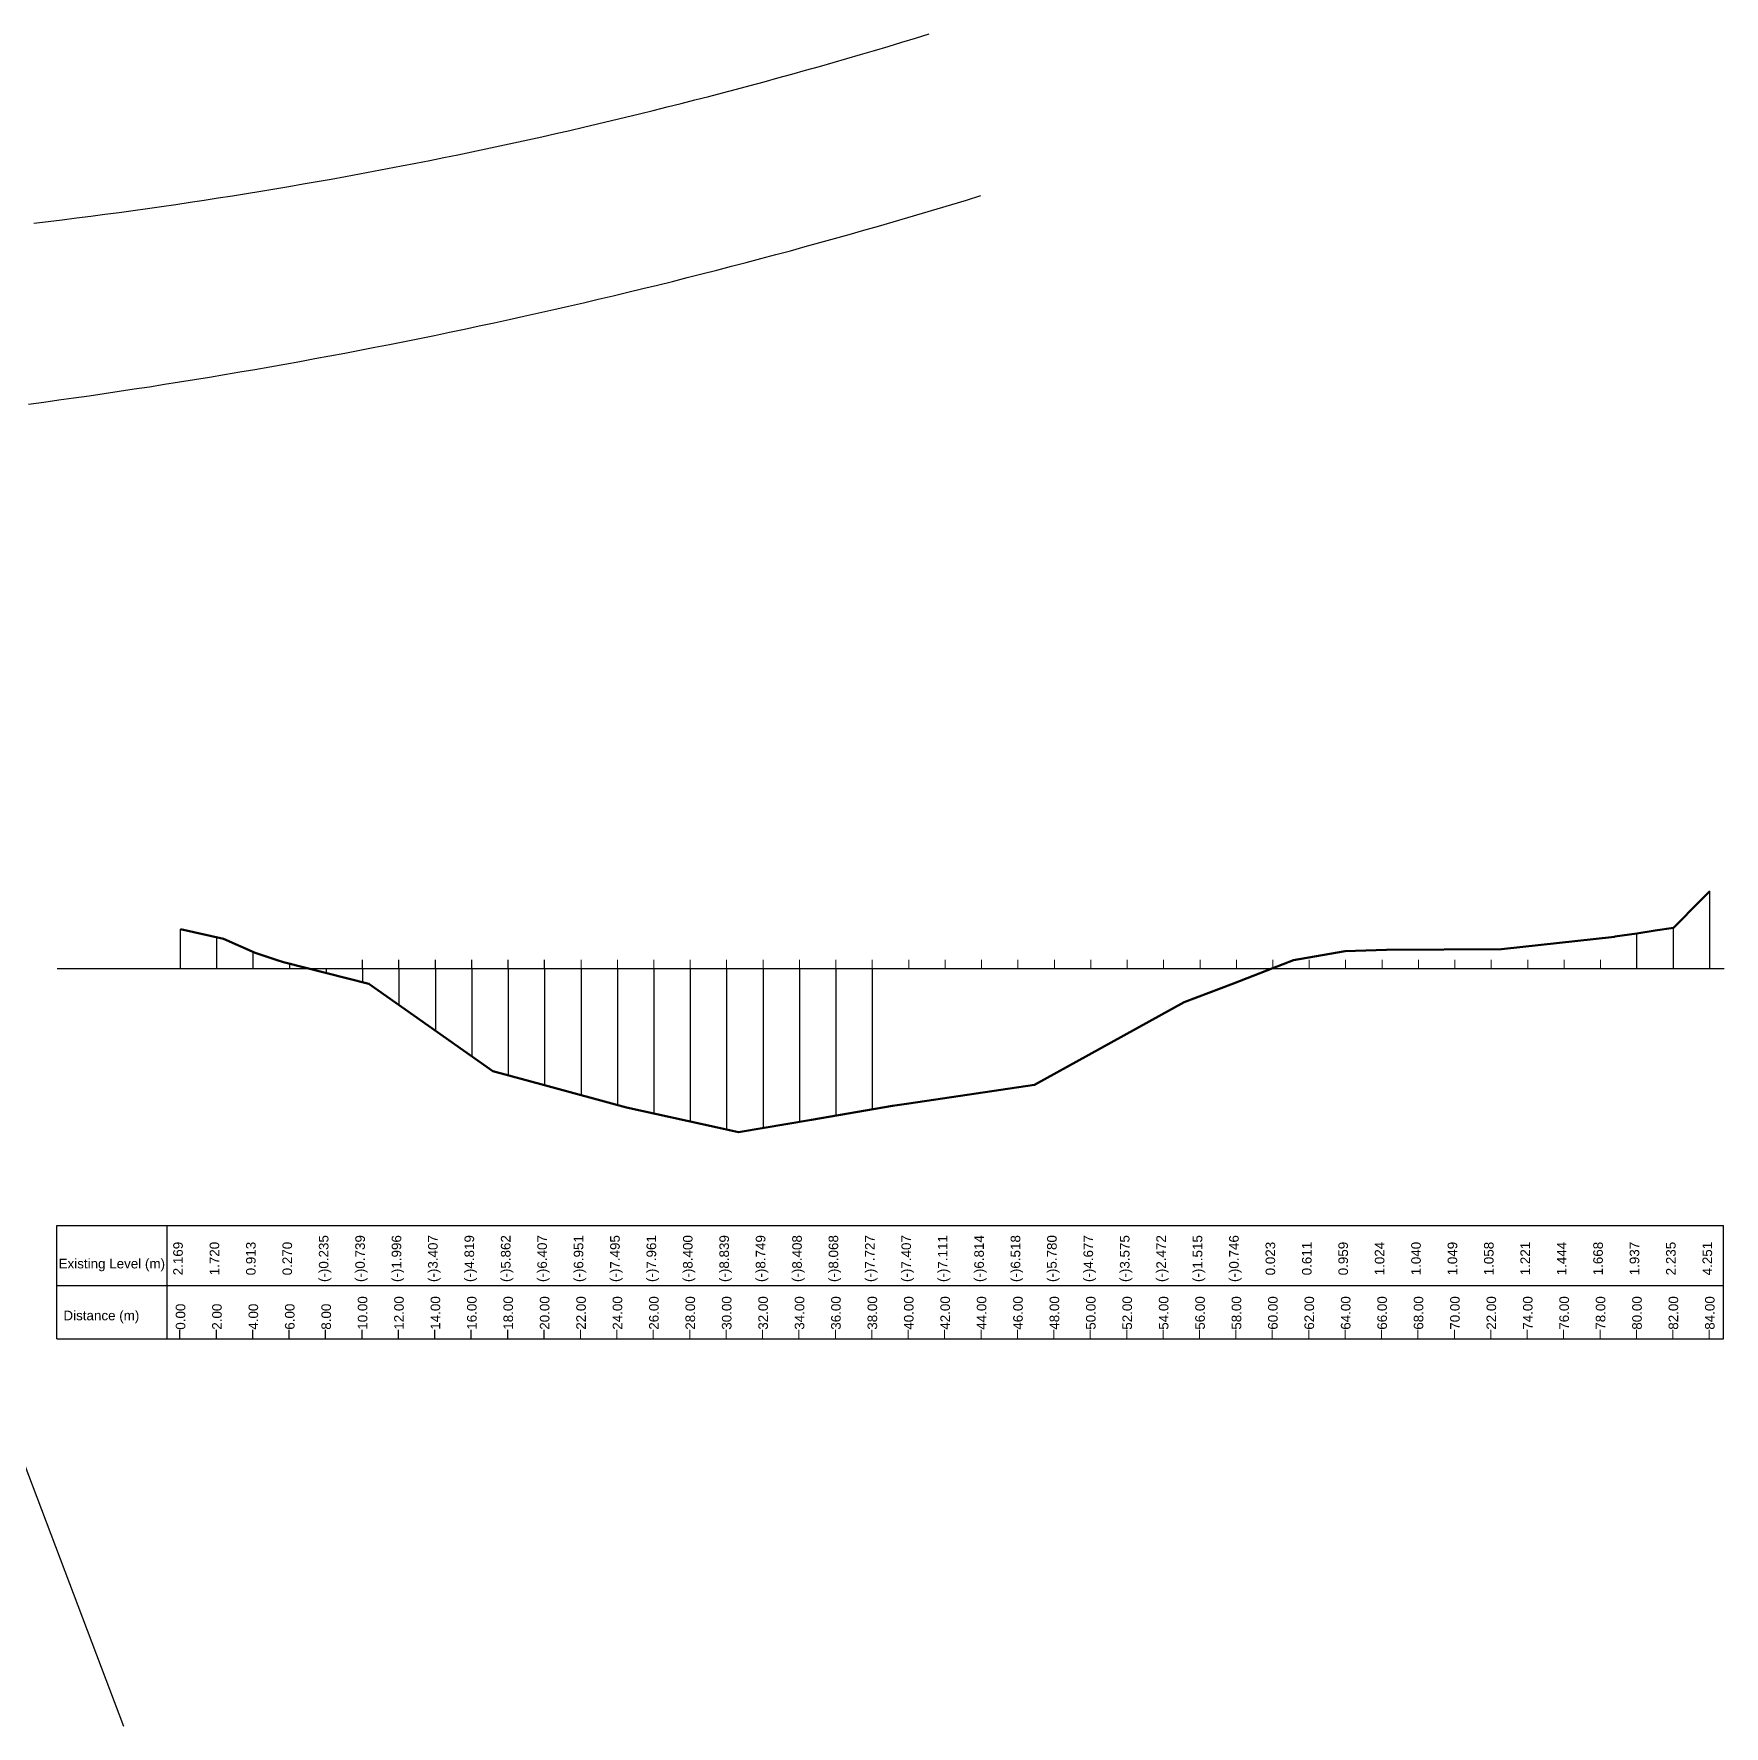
# Model space of a CAD drawing. Header units: millimetres. Extents: x 645430 to 1329725, y -477752 to 44877.
# Drawn here: x 856463 to 949309, y -117574 to -24653 of the extents above; entities that cross this region are included whole.
import ezdxf
from ezdxf.enums import TextEntityAlignment as Align

# ---------------------------------------------------------------- set-up
doc = ezdxf.new("R2010")
doc.units = ezdxf.units.MM
doc.header["$LTSCALE"] = 250
for name, color, linetype, lineweight in [('Offset', 252, 'Continuous', 20), ('Profail', 5, 'Continuous', 18), ('Pucca Road', 1, 'Continuous', 30)]:
    doc.layers.add(name, color=color, linetype=linetype, lineweight=lineweight)
doc.styles.add('ROMANS', font='arial.ttf', dxfattribs={"height": 200})

msp = doc.modelspace()

# ---------------------------------------------------------------- linework, layer by layer
at = {"ltscale": 10}
for p, q in [((857753.5, -75980.2, -62797.2), (949309.2, -75980.2, -62797.2)), ((857725.5, -90085.1), (949281.1, -90085.1)), ((857725.5, -96298.7), (857725.5, -90085.1)), ((863778.1, -96298.7), (863778.1, -90085.1)), ((949281.1, -96298.7), (949281.1, -90085.1)), ((857725.5, -93387), (949281.1, -93387)), ((857725.5, -96298.7), (949281.1, -96298.7))]:
    msp.add_line(p, q, dxfattribs=at)
for p, q in [((864518.2, -75980.2, -62797.2), (864518.2, -75488.2, -62797.2)), ((866518.2, -75980.2, -62797.2), (866518.2, -75488.2, -62797.2)), ((868518.2, -75980.2, -62797.2), (868518.2, -75488.2, -62797.2)), ((874518.2, -75980.2, -62797.2), (874518.2, -75488.2, -62797.2)), ((876518.2, -75980.2, -62797.2), (876518.2, -75488.2, -62797.2)), ((878518.2, -75980.2, -62797.2), (878518.2, -75488.2, -62797.2)), ((880518.2, -75980.2, -62797.2), (880518.2, -75488.2, -62797.2)), ((882518.2, -75980.2, -62797.2), (882518.2, -75488.2, -62797.2)), ((884518.2, -75980.2, -62797.2), (884518.2, -75488.2, -62797.2)), ((864490.2, -96298.7), (864490.2, -95806.7)), ((866490.2, -96298.7), (866490.2, -95806.7)), ((868490.2, -96298.7), (868490.2, -95806.7)), ((870490.2, -96298.7), (870490.2, -95806.7)), ((872490.2, -96298.7), (872490.2, -95806.7)), ((874490.2, -96298.7), (874490.2, -95806.7)), ((876490.2, -96298.7), (876490.2, -95806.7)), ((878490.2, -96298.7), (878490.2, -95806.7)), ((880490.2, -96298.7), (880490.2, -95806.7)), ((882490.2, -96298.7), (882490.2, -95806.7)), ((884490.2, -96298.7), (884490.2, -95806.7))]:
    msp.add_line(p, q)
at = {"ltscale": 5, "elevation": -62797.2}
for points in [[(946518.2, -73745.2), (948518.2, -71729.2)], [(948518.2, -75980.2), (948518.2, -71729.2)], [(864518.2, -75980.2), (864518.2, -73811.2)], [(866518.2, -75980.2), (866518.2, -74260.2)], [(944518.2, -75980.2), (944518.2, -74043.2)], [(946518.2, -75980.2), (946518.2, -73745.2)], [(868518.2, -75980.2), (868518.2, -75067.2)], [(870518.2, -75980.2), (870518.2, -75710.2)], [(872518.2, -75980.2), (872518.2, -76215.2)], [(874518.2, -75980.2), (874518.2, -76719.2)], [(876518.2, -75980.2), (876518.2, -77976.2)], [(878518.2, -75980.2), (878518.2, -79387.2)], [(880518.2, -75980.2), (880518.2, -80799.2)], [(882518.2, -75980.2), (882518.2, -81842.2)], [(884518.2, -75980.2), (884518.2, -82387.2)], [(886518.2, -75980.2), (886518.2, -82931.2)], [(888518.2, -75980.2), (888518.2, -83475.2)], [(890518.2, -75980.2), (890518.2, -83941.2)], [(892518.2, -75980.2), (892518.2, -84380.2)], [(894518.2, -75980.2), (894518.2, -84819.2)], [(896518.2, -75980.2), (896518.2, -84729.2)], [(898518.2, -75980.2), (898518.2, -84388.2)], [(900518.2, -75980.2), (900518.2, -84048.2)], [(902518.2, -75980.2), (902518.2, -83707.2)]]:
    msp.add_lwpolyline(points, dxfattribs=at)
at = {"layer": 'Offset', "color": 0, "lineweight": 0}
for p, q in [((886518.2, -75980.2, -62797.2), (886518.2, -75488.2, -62797.2)), ((888518.2, -75980.2, -62797.2), (888518.2, -75488.2, -62797.2)), ((890518.2, -75980.2, -62797.2), (890518.2, -75488.2, -62797.2)), ((892518.2, -75980.2, -62797.2), (892518.2, -75488.2, -62797.2)), ((894518.2, -75980.2, -62797.2), (894518.2, -75488.2, -62797.2)), ((896518.2, -75980.2, -62797.2), (896518.2, -75488.2, -62797.2)), ((898518.2, -75980.2, -62797.2), (898518.2, -75488.2, -62797.2)), ((900518.2, -75980.2, -62797.2), (900518.2, -75488.2, -62797.2)), ((902518.2, -75980.2, -62797.2), (902518.2, -75488.2, -62797.2)), ((904518.2, -75980.2, -62797.2), (904518.2, -75488.2, -62797.2)), ((906518.2, -75980.2, -62797.2), (906518.2, -75488.2, -62797.2)), ((908518.2, -75980.2, -62797.2), (908518.2, -75488.2, -62797.2)), ((910518.2, -75980.2, -62797.2), (910518.2, -75488.2, -62797.2)), ((912518.2, -75980.2, -62797.2), (912518.2, -75488.2, -62797.2)), ((914518.2, -75980.2, -62797.2), (914518.2, -75488.2, -62797.2)), ((916518.2, -75980.2, -62797.2), (916518.2, -75488.2, -62797.2)), ((918518.2, -75980.2, -62797.2), (918518.2, -75488.2, -62797.2)), ((920518.2, -75980.2, -62797.2), (920518.2, -75488.2, -62797.2)), ((922518.2, -75980.2, -62797.2), (922518.2, -75488.2, -62797.2)), ((924518.2, -75980.2, -62797.2), (924518.2, -75488.2, -62797.2)), ((924518.2, -75980.2, -62797.2), (924518.2, -75488.2, -62797.2)), ((926518.2, -75980.2, -62797.2), (926518.2, -75488.2, -62797.2)), ((926518.2, -75980.2, -62797.2), (926518.2, -75488.2, -62797.2)), ((928518.2, -75980.2, -62797.2), (928518.2, -75488.2, -62797.2)), ((930518.2, -75980.2, -62797.2), (930518.2, -75488.2, -62797.2)), ((932518.2, -75980.2, -62797.2), (932518.2, -75488.2, -62797.2)), ((934518.2, -75980.2, -62797.2), (934518.2, -75488.2, -62797.2)), ((936518.2, -75980.2, -62797.2), (936518.2, -75488.2, -62797.2)), ((938518.2, -75980.2, -62797.2), (938518.2, -75488.2, -62797.2)), ((940518.2, -75980.2, -62797.2), (940518.2, -75488.2, -62797.2)), ((942518.2, -75980.2, -62797.2), (942518.2, -75488.2, -62797.2)), ((944518.2, -75980.2, -62797.2), (944518.2, -75488.2, -62797.2)), ((946518.2, -75980.2, -62797.2), (946518.2, -75488.2, -62797.2)), ((948518.2, -75980.2, -62797.2), (948518.2, -75488.2, -62797.2)), ((886490.2, -96298.7), (886490.2, -95806.7)), ((888490.2, -96298.7), (888490.2, -95806.7)), ((890490.2, -96298.7), (890490.2, -95806.7)), ((892490.2, -96298.7), (892490.2, -95806.7)), ((894490.2, -96298.7), (894490.2, -95806.7)), ((896490.2, -96298.7), (896490.2, -95806.7)), ((898490.2, -96298.7), (898490.2, -95806.7)), ((900490.2, -96298.7), (900490.2, -95806.7)), ((902490.2, -96298.7), (902490.2, -95806.7)), ((904490.2, -96298.7), (904490.2, -95806.7)), ((906490.2, -96298.7), (906490.2, -95806.7)), ((908490.2, -96298.7), (908490.2, -95806.7)), ((910490.2, -96298.7), (910490.2, -95806.7)), ((912490.2, -96298.7), (912490.2, -95806.7)), ((914490.2, -96298.7), (914490.2, -95806.7)), ((916490.2, -96298.7), (916490.2, -95806.7)), ((918490.2, -96298.7), (918490.2, -95806.7)), ((920490.2, -96298.7), (920490.2, -95806.7)), ((922490.2, -96298.7), (922490.2, -95806.7)), ((924490.2, -96298.7), (924490.2, -95806.7)), ((924490.2, -96298.7), (924490.2, -95806.7)), ((926490.2, -96298.7), (926490.2, -95806.7)), ((926490.2, -96298.7), (926490.2, -95806.7)), ((928490.2, -96298.7), (928490.2, -95806.7)), ((930490.2, -96298.7), (930490.2, -95806.7)), ((932490.2, -96298.7), (932490.2, -95806.7)), ((934490.2, -96298.7), (934490.2, -95806.7)), ((936490.2, -96298.7), (936490.2, -95806.7)), ((938490.2, -96298.7), (938490.2, -95806.7)), ((940490.2, -96298.7), (940490.2, -95806.7)), ((942490.2, -96298.7), (942490.2, -95806.7)), ((944490.2, -96298.7), (944490.2, -95806.7)), ((946490.2, -96298.7), (946490.2, -95806.7)), ((948490.2, -96298.7), (948490.2, -95806.7))]:
    msp.add_line(p, q, dxfattribs=at)
at = {"layer": 'Profail', "lineweight": 50}
msp.add_lwpolyline([(864518.2, -73811.2), (866886.3, -74341.8), (866886.6, -74341.8), (866886.7, -74341.8), (866886.8, -74341.8), (868612.3, -75107.5), (868612.5, -75107.5), (868612.7, -75107.5), (869835.6, -75510.9), (870181.9, -75624.7), (874860.8, -76805.7), (874860.9, -76805.7), (874861.4, -76805.7), (877327.7, -78546.7), (881669.1, -81610.8), (881669.5, -81610.8), (884518.2, -82386.4), (889019.6, -83611.8), (889019.8, -83611.8), (889020.1, -83611.8), (894017.7, -84709), (895159.9, -84959.8), (899171.4, -84276.9), (903630.6, -83517.8), (904518.2, -83386.4), (911420.1, -82364.7), (911420.5, -82364.7), (911420.7, -82364.7), (914405.3, -80719.4), (919647.4, -77829.8), (919647.7, -77829.8), (922355, -76788.3), (924518.2, -75956.3), (925650.4, -75520.8), (927655.8, -75168.6), (928492.2, -75021.9), (928492.3, -75021.9), (930767.2, -74947.7), (930767.8, -74947.7), (930768.2, -74947.7), (937076.5, -74919.7), (937076.7, -74919.7), (937077.1, -74919.7), (943288.7, -74225.7), (943289, -74225.7), (943301.9, -74223.7), (944518.2, -74042.6), (944518.2, -74042.6), (944518.2, -74042.6), (945518.2, -73893.9), (946518.2, -73745.2), (947052.7, -73206.4), (947483, -72772.7), (947554.9, -72700.2), (948518.2, -71729.2)], dxfattribs=at)
at = {"layer": 'Pucca Road', "ltscale": 0.5, "elevation": 3468}
for points in [[(856463.1, -35051.7, 0.0453107), (905646.2, -24652.8, 0.0552818)], [(856175.4, -44983.9, 0.041219), (908484.9, -33536.8, 0.0387226)]]:
    msp.add_lwpolyline(points, format="xyb", dxfattribs=at)
at = {"layer": 'Pucca Road', "ltscale": 0.5, "elevation": 10988.9}
msp.add_lwpolyline([(842252.7, -61811.9), (843014.2, -67945.5), (845114.6, -74989), (847664.5, -81347.4), (861382.6, -117573.9)], dxfattribs=at)

# ---------------------------------------------------------------- texts
at = {"style": 'ROMANS'}
for s, p in [('2.169', (864382.6, -91900.2)), ('1.720', (866382.6, -91900.2)), ('0.913', (868382.6, -91900.2)), ('0.270', (870382.6, -91900.2)), ('(-)0.235', (872382.6, -91900.2)), ('(-)0.739', (874382.6, -91900.2)), ('(-)1.996', (876382.6, -91900.2)), ('(-)3.407', (878382.6, -91900.2)), ('(-)4.819', (880382.6, -91900.2)), ('(-)5.862', (882382.6, -91900.2)), ('(-)6.407', (884382.6, -91900.2)), ('(-)6.951', (886382.6, -91900.2)), ('(-)7.495', (888382.6, -91900.2)), ('(-)7.961', (890382.6, -91900.2)), ('(-)8.400', (892382.6, -91900.2)), ('(-)8.839', (894382.6, -91900.2)), ('(-)8.749', (896382.6, -91900.2)), ('(-)8.408', (898382.6, -91900.2)), ('(-)8.068', (900382.6, -91900.2)), ('(-)7.727', (902382.6, -91900.2)), ('(-)7.407', (904382.6, -91900.2)), ('(-)7.111', (906382.6, -91900.2)), ('(-)6.814', (908382.6, -91900.2)), ('(-)6.518', (910382.6, -91900.2)), ('(-)5.780', (912382.6, -91900.2)), ('(-)4.677', (914382.6, -91900.2)), ('(-)3.575', (916382.6, -91900.2)), ('(-)2.472', (918382.6, -91900.2)), ('(-)1.515', (920382.6, -91900.2)), ('(-)0.746', (922382.6, -91900.2)), ('0.023', (924382.6, -91900.2)), ('0.611', (926382.6, -91900.2)), ('0.959', (928382.6, -91900.2)), ('1.024', (930382.6, -91900.2)), ('1.040', (932382.6, -91900.2)), ('1.049', (934382.6, -91900.2)), ('1.058', (936382.6, -91900.2)), ('1.221', (938382.6, -91900.2)), ('1.444', (940382.6, -91900.2)), ('1.668', (942382.6, -91900.2)), ('1.937', (944382.6, -91900.2)), ('2.235', (946382.6, -91900.2)), ('4.251', (948382.6, -91900.2))]:
    msp.add_text(s, height=526.64, rotation=90, dxfattribs=at).set_placement(p, align=Align.MIDDLE_CENTER)
for s, p in [('Existing Level (m)', (857823.4, -92597.2)), ('Distance (m)', (858088.8, -95446.7))]:
    msp.add_text(s, height=526.64, dxfattribs=at).set_placement(p, align=Align.BOTTOM_LEFT)
for s, p in [('0.00', (864783.6, -95806.7)), ('2.00', (866783.6, -95806.7)), ('4.00', (868783.6, -95806.7)), ('6.00', (870783.6, -95806.7)), ('8.00', (872783.6, -95806.7)), ('10.00', (874783.6, -95806.7)), ('12.00', (876783.6, -95806.7)), ('14.00', (878783.6, -95806.7)), ('16.00', (880783.6, -95806.7)), ('18.00', (882783.6, -95806.7)), ('20.00', (884783.6, -95806.7)), ('22.00', (886783.6, -95806.7)), ('24.00', (888783.6, -95806.7)), ('26.00', (890783.6, -95806.7)), ('28.00', (892783.6, -95806.7)), ('30.00', (894783.6, -95806.7)), ('32.00', (896783.6, -95806.7)), ('34.00', (898783.6, -95806.7)), ('36.00', (900783.6, -95806.7)), ('38.00', (902783.6, -95806.7)), ('40.00', (904783.6, -95806.7)), ('42.00', (906783.6, -95806.7)), ('44.00', (908783.6, -95806.7)), ('46.00', (910783.6, -95806.7)), ('48.00', (912783.6, -95806.7)), ('50.00', (914783.6, -95806.7)), ('52.00', (916783.6, -95806.7)), ('54.00', (918783.6, -95806.7)), ('56.00', (920783.6, -95806.7)), ('58.00', (922783.6, -95806.7)), ('60.00', (924783.6, -95806.7)), ('62.00', (926783.6, -95806.7)), ('64.00', (928783.6, -95806.7)), ('66.00', (930783.6, -95806.7)), ('68.00', (932783.6, -95806.7)), ('70.00', (934783.6, -95806.7)), ('22.00', (936783.6, -95806.7)), ('74.00', (938783.6, -95806.7)), ('76.00', (940783.6, -95806.7)), ('78.00', (942783.6, -95806.7)), ('80.00', (944783.6, -95806.7)), ('82.00', (946783.6, -95806.7)), ('84.00', (948783.6, -95806.7))]:
    msp.add_text(s, height=526.64, rotation=90, dxfattribs=at).set_placement(p)

doc.saveas('drawing.dxf')
